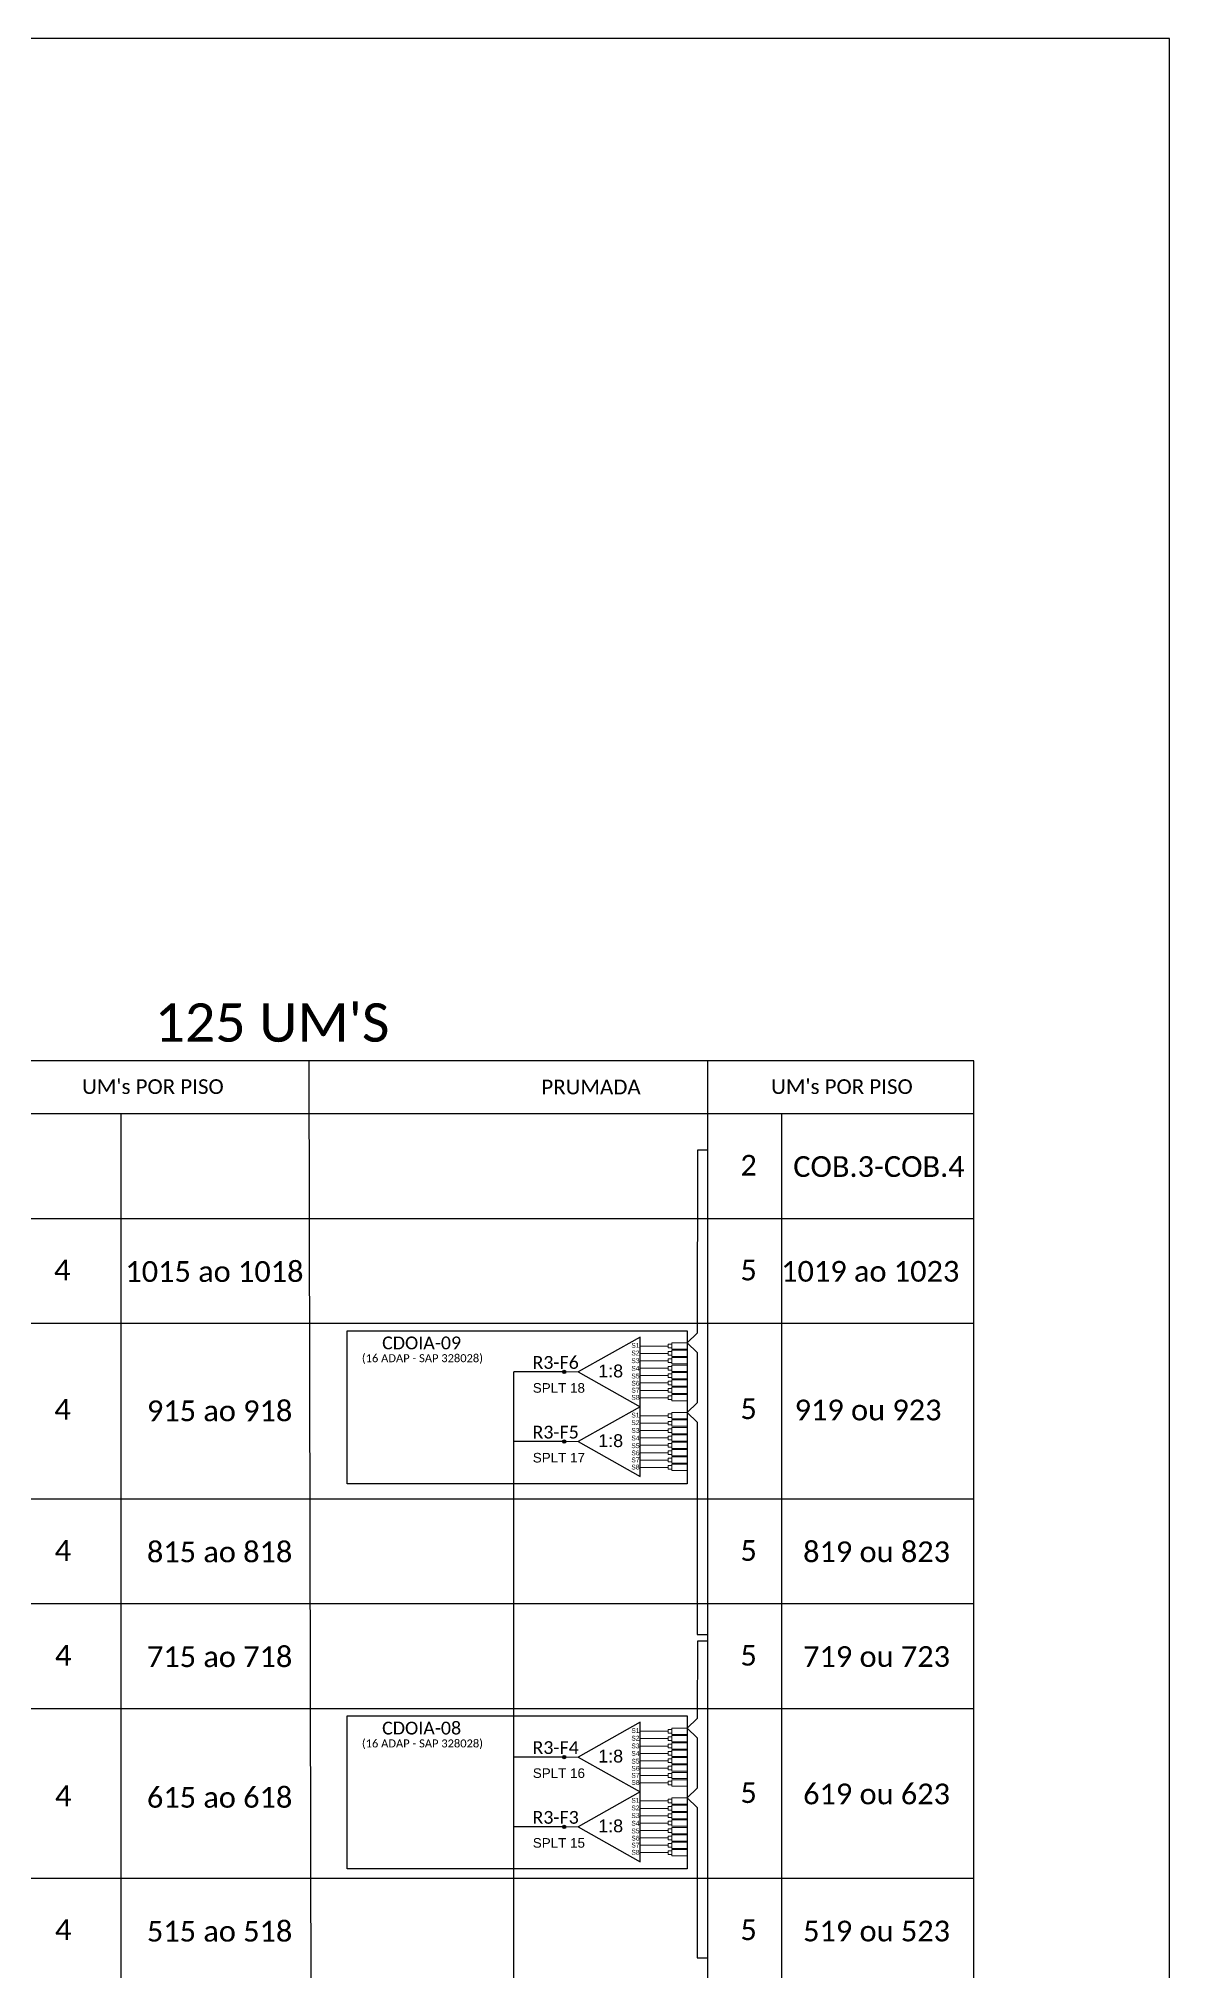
# Model space of a CAD drawing. Header units: millimetres. Extents: x -1286 to 1358, y -500 to 94.
# Drawn here: x 1181.7 to 1358.4, y -207.6 to 94.2 of the extents above; entities that cross this region are included whole.
import ezdxf
from ezdxf.enums import TextEntityAlignment as Align

# ---------------------------------------------------------------- set-up
doc = ezdxf.new("R2010")
doc.units = ezdxf.units.MM
doc.styles.add('ARIAL', font='arial.ttf')
doc.styles.add('WMF-Calibri0', font='calibri.ttf')

# ---------------------------------------------------------------- blocks, each defined once
blk = doc.blocks.new('SPLT_1-8_SC-APC')
at = {"color": 1}
blk.add_lwpolyline([(-7.37, -2.1), (-17.04, -7.55), (-7.37, -13), (-7.37, -2.1)], dxfattribs=at)
at = {"color": 3, "lineweight": 0}
for points in [[(-2.41, -3.02), (-2.41, -4)], [(-2.41, -3.02), (0, -3.02)], [(-2.99, -3.51), (-7.37, -3.51)], [(-7.37, -4.66), (-2.99, -4.66)], [(-7.37, -5.82), (-2.99, -5.82)], [(-2.41, -4), (0, -4)], [(-2.41, -4.17), (-2.41, -5.16)], [(-2.41, -4.17), (0, -4.17)], [(-2.41, -5.16), (0, -5.16)], [(-2.41, -5.32), (-2.41, -6.31)], [(-2.41, -5.32), (0, -5.32)], [(-7.37, -6.97), (-2.99, -6.97)], [(-7.37, -8.12), (-2.99, -8.12)], [(-2.41, -6.31), (0, -6.31)], [(-2.41, -6.48), (-2.41, -7.46)], [(-2.41, -6.48), (0, -6.48)], [(-2.41, -7.46), (0, -7.46)], [(-2.41, -7.63), (-2.41, -8.62)], [(-2.41, -7.63), (0, -7.63)], [(-2.41, -8.62), (0, -8.62)], [(-2.41, -8.78), (-2.41, -9.77)], [(-2.41, -8.78), (0, -8.78)], [(-7.37, -9.28), (-2.99, -9.28)], [(-7.37, -10.43), (-2.99, -10.43)], [(-7.37, -11.58), (-2.99, -11.58)], [(-2.41, -9.77), (0, -9.77)], [(-2.41, -9.94), (-2.41, -10.92)], [(-2.41, -9.94), (0, -9.94)], [(-2.41, -10.92), (0, -10.92)], [(-2.41, -11.09), (-2.41, -12.08)], [(-2.41, -11.09), (0, -11.09)], [(-2.41, -12.08), (0, -12.08)]]:
    blk.add_lwpolyline(points, dxfattribs=at)
for points in [[(-2.99, -3.22), (-2.41, -3.22), (-2.41, -3.8), (-2.99, -3.8)], [(-2.99, -4.38), (-2.41, -4.38), (-2.41, -4.95), (-2.99, -4.95)], [(-2.99, -5.53), (-2.41, -5.53), (-2.41, -6.1), (-2.99, -6.1)], [(-2.99, -6.68), (-2.41, -6.68), (-2.41, -7.26), (-2.99, -7.26)], [(-2.99, -7.84), (-2.41, -7.84), (-2.41, -8.41), (-2.99, -8.41)], [(-2.99, -8.99), (-2.41, -8.99), (-2.41, -9.56), (-2.99, -9.56)], [(-2.99, -10.14), (-2.41, -10.14), (-2.41, -10.72), (-2.99, -10.72)], [(-2.99, -11.3), (-2.41, -11.3), (-2.41, -11.87), (-2.99, -11.87)]]:
    blk.add_lwpolyline(points, close=True, dxfattribs=at)
at = {"color": 1, "lineweight": 0}
blk.add_lwpolyline([(-17.04, -7.55), (-19.26, -7.55)], dxfattribs=at)
at = {"color": 1, "style": 'ARIAL'}
for s, height, p in [('S1', 0.75, (-8.74, -3.78)), ('S2', 0.75, (-8.74, -4.97)), ('S3', 0.75, (-8.74, -6.18)), ('1:8', 2, (-13.91, -8.4)), ('S4', 0.75, (-8.74, -7.36)), ('S5', 0.75, (-8.74, -8.57)), ('S6', 0.75, (-8.74, -9.69)), ('S7', 0.75, (-8.74, -10.78)), ('S8', 0.75, (-8.74, -11.9))]:
    blk.add_text(s, height=height, dxfattribs=at).set_placement(p)

msp = doc.modelspace()

# ---------------------------------------------------------------- hatches: boundary and pattern name
h = msp.add_hatch(color=3)
h.dxf.hatch_style = 1
edge = h.paths.add_edge_path()
edge.add_arc((1263.85, -114.12), 0.256, 0, 360)
h = msp.add_hatch(color=3)
h.dxf.hatch_style = 1
edge = h.paths.add_edge_path()
edge.add_arc((1263.85, -125.02), 0.256, 0, 360)
h = msp.add_hatch(color=3)
h.dxf.hatch_style = 1
edge = h.paths.add_edge_path()
edge.add_arc((1263.85, -174.31), 0.256, 0, 360)
h = msp.add_hatch(color=3)
h.dxf.hatch_style = 1
edge = h.paths.add_edge_path()
edge.add_arc((1263.85, -185.21), 0.256, 0, 360)

# ---------------------------------------------------------------- linework, layer by layer
for p, q in [((1358.43, 94.19), (517.43, 94.19)), ((1358.43, -499.81), (1358.43, 94.19))]:
    msp.add_line(p, q)
at = {"color": 0}
msp.add_lwpolyline([(1327.89, -65.54), (965.38, -65.54)], dxfattribs=at)
for points in [[(965.38, -65.54), (965.38, -408.5), (1327.89, -408.5), (1327.89, -65.54)], [(1286.3, -408.5), (1286.3, -65.54)], [(965.38, -73.76), (1327.89, -73.76)], [(1194.58, -408.5), (1194.58, -73.76)], [(1297.87, -408.5), (1297.87, -73.76)], [(965.38, -90.14), (1327.89, -90.14)], [(965.38, -106.51), (1327.89, -106.51)], [(965.38, -133.95), (1327.89, -133.95)], [(965.38, -150.32), (1327.89, -150.32)], [(965.38, -166.7), (1327.89, -166.7)], [(965.38, -193.22), (1327.89, -193.22)]]:
    msp.add_lwpolyline(points)
at = {"color": 7}
msp.add_lwpolyline([(1223.95, -65.54), (1224.68, -408.5)], dxfattribs=at)
at = {"color": 3}
for points in [[(1286.31, -79.48), (1284.66, -79.48), (1284.65, -108.09), (1283.08, -109.59), (1284.65, -111.1), (1284.65, -118.98), (1283.08, -120.49), (1284.65, -122), (1284.65, -155.16), (1286.3, -155.16)], [(1286.31, -156.18), (1284.66, -156.18), (1284.65, -168.27), (1283.08, -169.78), (1284.65, -171.29), (1284.65, -179.17), (1283.08, -180.68), (1284.65, -182.19), (1284.65, -205.68), (1286.3, -205.68)]]:
    msp.add_lwpolyline(points, dxfattribs=at)
at = {"color": 1}
for points in [[(1229.95, -107.7), (1283.08, -107.7), (1283.08, -131.59), (1229.95, -131.59)], [(1229.95, -167.88), (1283.08, -167.88), (1283.08, -191.78), (1229.95, -191.78)]]:
    msp.add_lwpolyline(points, close=True, dxfattribs=at)
at = {"color": 30}
for points in [[(1142.02, -319.69), (1142.02, -294.31), (1255.98, -294.31), (1255.98, -114.12)], [(1263.82, -114.12), (1255.98, -114.12)], [(1263.82, -125.02), (1255.98, -125.02)], [(1263.82, -174.31), (1255.98, -174.31)], [(1263.82, -185.21), (1255.98, -185.21)]]:
    msp.add_lwpolyline(points, dxfattribs=at)
at = {"color": 3}
for centre in [(1263.85, -114.12), (1263.85, -125.02), (1263.85, -174.31), (1263.85, -185.21)]:
    msp.add_circle(centre, 0.256, dxfattribs=at)

# ---------------------------------------------------------------- block references
for p in [(1283.08, -106.58), (1283.08, -117.47), (1283.08, -166.76), (1283.08, -177.66)]:
    msp.add_blockref('SPLT_1-8_SC-APC', p, dxfattribs=at)

# ---------------------------------------------------------------- texts
at = {"color": 0, "style": 'WMF-Calibri0'}
for s, height, p in [("125 UM'S", 6, (1199.84, -62.54)), ("UM's POR PISO", 2.3, (1188.5, -70.7)), ('PRUMADA', 2.3, (1260.28, -70.76)), ("UM's POR PISO", 2.3, (1296.19, -70.7))]:
    msp.add_text(s, height=height, dxfattribs=at).set_placement(p)
at = {"color": 7}
for s, height, style, p in [('COB.3-COB.4', 3.24, 'WMF-Calibri0', (1299.65, -83.66)), ('1015 ao 1018', 3.24, 'WMF-Calibri0', (1195.26, -100.06)), ('1019 ao 1023', 3.24, 'WMF-Calibri0', (1297.76, -100.03)), ('SPLT 18', 1.5, 'ARIAL', (1258.94, -117.38)), ('915 ao 918', 3.24, 'WMF-Calibri0', (1198.63, -121.83)), ('919 ou 923', 3.24, 'WMF-Calibri0', (1299.86, -121.7)), ('SPLT 17', 1.5, 'ARIAL', (1258.94, -128.28)), ('815 ao 818', 3.24, 'WMF-Calibri0', (1198.63, -143.87)), ('819 ou 823', 3.24, 'WMF-Calibri0', (1301.19, -143.85)), ('715 ao 718', 3.24, 'WMF-Calibri0', (1198.63, -160.25)), ('719 ou 723', 3.24, 'WMF-Calibri0', (1301.19, -160.22)), ('SPLT 16', 1.5, 'ARIAL', (1258.94, -177.57)), ('615 ao 618', 3.24, 'WMF-Calibri0', (1198.63, -182.22)), ('619 ou 623', 3.24, 'WMF-Calibri0', (1301.19, -181.69)), ('SPLT 15', 1.5, 'ARIAL', (1258.94, -188.47)), ('515 ao 518', 3.24, 'WMF-Calibri0', (1198.63, -203.14)), ('519 ou 523', 3.24, 'WMF-Calibri0', (1301.19, -203.11))]:
    msp.add_text(s, height=height, dxfattribs=dict(at, style=style)).set_placement(p)
at = {"color": 1, "style": 'WMF-Calibri0'}
for s, p in [('CDOIA-09', (1235.39, -110.6)), ('CDOIA-08', (1235.39, -170.78))]:
    msp.add_text(s, height=2, dxfattribs=at).set_placement(p)
for p in [(1241.69, -112.61), (1241.69, -172.8)]:
    msp.add_text('(16 ADAP - SAP 328028)', height=1.25, dxfattribs=at).set_placement(p, align=Align.CENTER)
at = {"color": 30, "style": 'WMF-Calibri0'}
for s, p in [('R3-F6', (1258.89, -113.65)), ('R3-F5', (1258.89, -124.54)), ('R3-F4', (1258.89, -173.83)), ('R3-F3', (1258.89, -184.73))]:
    msp.add_text(s, height=2, dxfattribs=at).set_placement(p)
at = {"color": 7, "style": 'WMF-Calibri0', "flags": 4}
for tag, p in [('2', (1292.67, -81.84)), ('4', (1185.4, -98.21)), ('5', (1292.67, -98.21)), ('4', (1185.45, -119.98)), ('5', (1292.67, -119.88)), ('4', (1185.5, -142.03)), ('5', (1292.67, -142.03)), ('4', (1185.55, -158.4)), ('5', (1292.67, -158.4)), ('4', (1185.55, -180.37)), ('5', (1292.67, -179.86)), ('4', (1185.55, -201.29)), ('5', (1292.67, -201.29))]:
    msp.add_attdef(tag, text='XX', height=3.24, dxfattribs=at).set_placement(p, align=Align.MIDDLE_CENTER)

doc.saveas('drawing.dxf')
